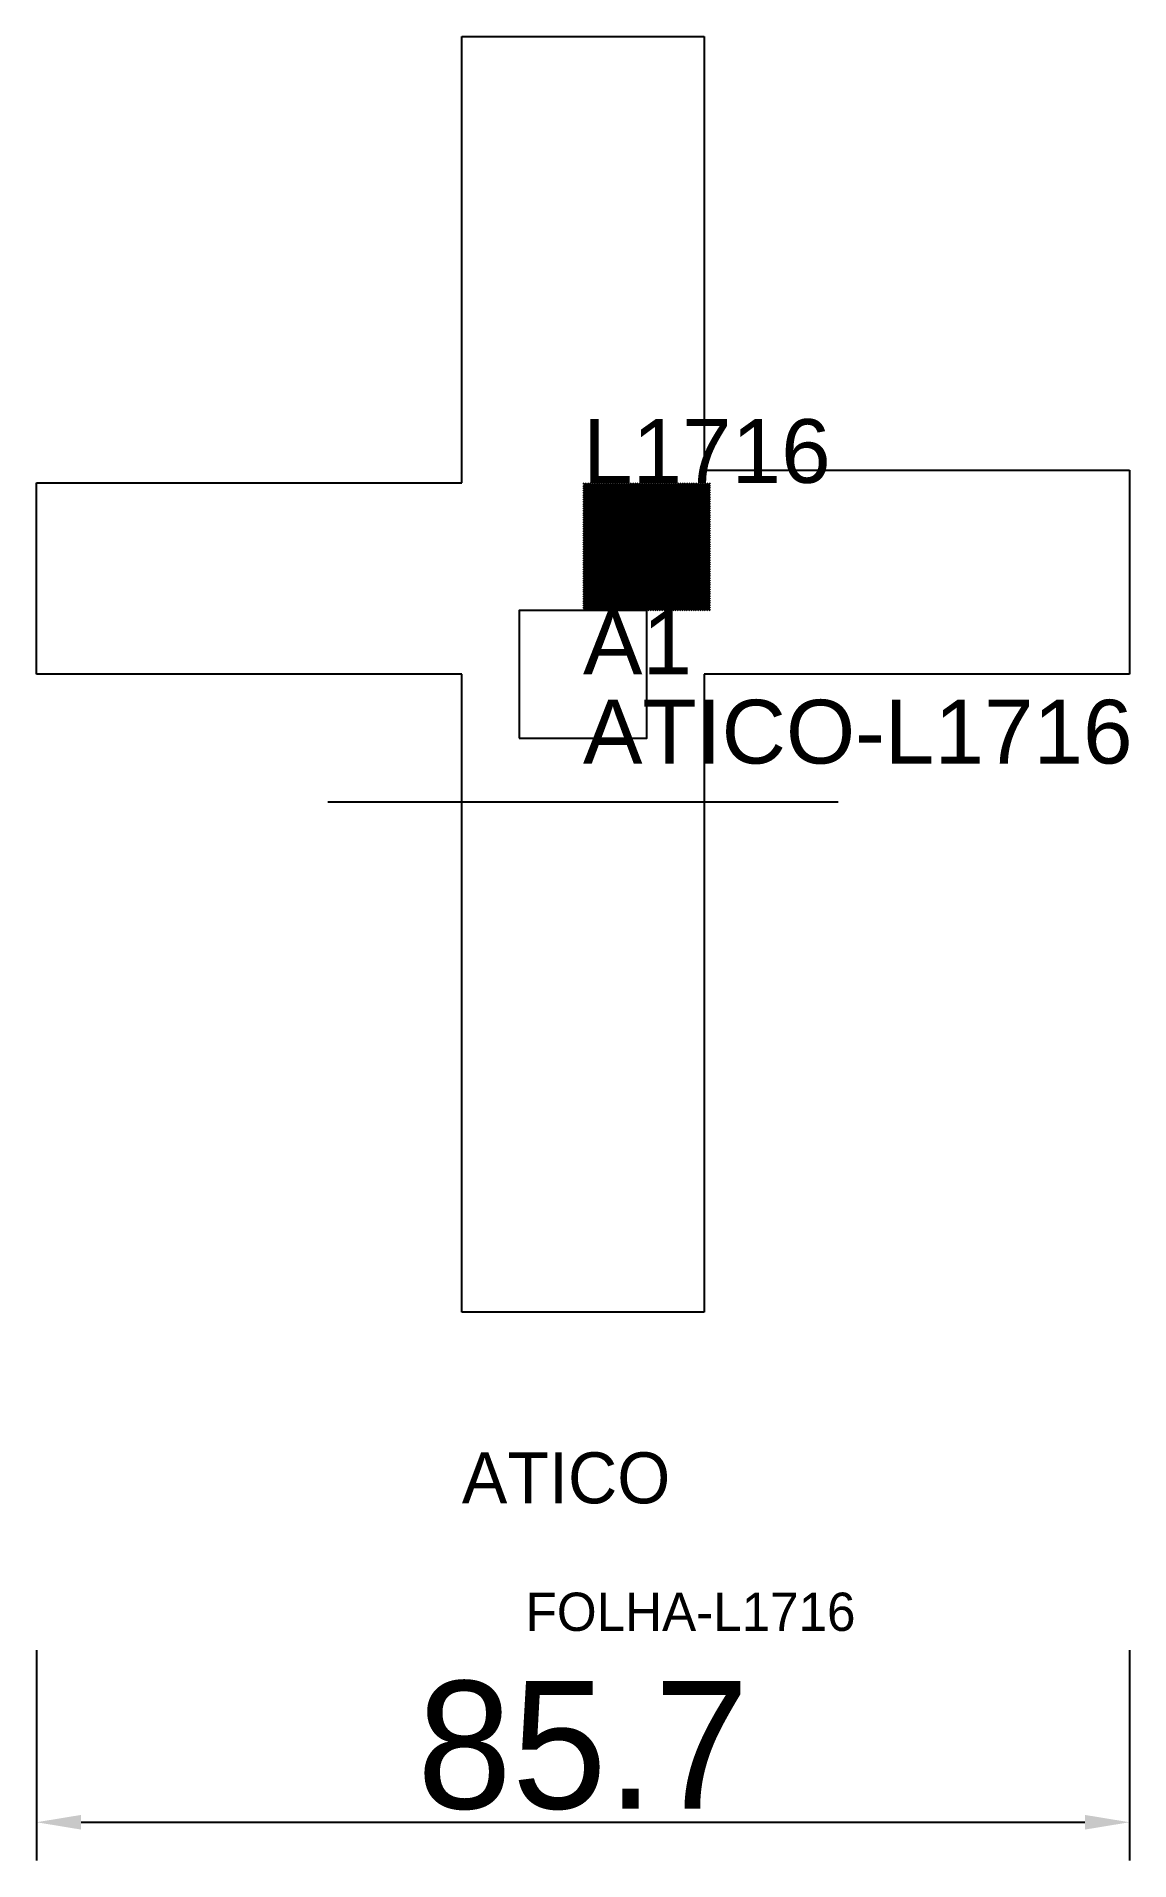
# Model space of a CAD drawing. Header units: metres. Extents: x 222 to 308, y 58 to 202.
import ezdxf

# ---------------------------------------------------------------- set-up
doc = ezdxf.new("R2010")
doc.units = ezdxf.units.M
for name, color, linetype in [('3', 3, 'CONTINUOUS'), ('AUX00', 7, 'CONTINUOUS'), ('COTA', 241, 'CONTINUOUS'), ('FOLHA', 255, 'CONTINUOUS'), ('Hachura', 251, 'CONTINUOUS'), ('NOMENCLATURA', 7, 'CONTINUOUS'), ('Nível', 160, 'CONTINUOUS'), ('Painéis', 200, 'CONTINUOUS'), ('Pilares', 5, 'CONTINUOUS'), ('REAPROVEITAMENTO', 251, 'CONTINUOUS'), ('SARR_2.2x7', 40, 'CONTINUOUS')]:
    doc.layers.add(name, color=color, linetype=linetype)
doc.styles.add('ARIAL', font='Arial.ttf')
doc.styles.add('STR_STANDARD', font='arial.ttf')
doc.dimstyles.new('EZ DXF', dxfattribs={"dimtxt": 10, "dimasz": 3.5, "dimexe": 3, "dimexo": 1.5, "dimgap": 1, "dimtad": 1, "dimdec": 1, "dimdsep": 46, "dimcen": 2.5, "dimazin": 3, "dimtfac": 1, "dimtmove": 0, "dimatfit": 3})

msp = doc.modelspace()

# ---------------------------------------------------------------- hatches: boundary and pattern name
at = {"layer": 'Hachura'}
h = msp.add_hatch(dxfattribs=at)
h.set_pattern_fill('ANSI31', scale=50)
h.paths.add_polyline_path([(255.55, 101.5), (255.55, 151.5), (222.2, 151.5), (222.2, 166.5), (255.55, 166.5), (255.55, 201.5), (274.55, 201.5), (274.55, 167.5), (307.9, 167.5), (307.9, 151.5), (274.55, 151.5), (274.55, 101.5)])
h = msp.add_hatch(dxfattribs=at)
h.set_pattern_fill('ANSI31', scale=50)
h.paths.add_polyline_path([(255.55, 101.5), (255.55, 151.5), (222.2, 151.5), (222.2, 166.5), (255.55, 166.5), (255.55, 201.5), (274.55, 201.5), (274.55, 167.5), (307.9, 167.5), (307.9, 151.5), (274.55, 151.5), (274.55, 101.5)])
at = {"layer": 'Reaproveitamento'}
h = msp.add_hatch(dxfattribs=at)
h.set_pattern_fill('SOLID')
h.paths.add_polyline_path([(265.05, 156.5), (275.05, 156.5), (275.05, 166.5), (265.05, 166.5)])
h = msp.add_hatch(dxfattribs=at)
h.set_pattern_fill('SOLID')
h.paths.add_polyline_path([(265.05, 156.5), (275.05, 156.5), (275.05, 166.5), (265.05, 166.5)])

# ---------------------------------------------------------------- linework, layer by layer
at = {"layer": 'Painéis', "color": 200}
for p, q in [((255.55, 166.5), (255.55, 201.5)), ((255.55, 201.5), (274.55, 201.5)), ((255.55, 166.5), (255.55, 201.5)), ((255.55, 201.5), (274.55, 201.5)), ((274.55, 201.5), (274.55, 167.5)), ((274.55, 201.5), (274.55, 167.5)), ((274.55, 167.5), (307.9, 167.5)), ((274.55, 167.5), (307.9, 167.5)), ((307.9, 167.5), (307.9, 151.5)), ((307.9, 167.5), (307.9, 151.5)), ((222.2, 151.5), (222.2, 166.5)), ((222.2, 166.5), (255.55, 166.5)), ((222.2, 151.5), (222.2, 166.5)), ((222.2, 166.5), (255.55, 166.5)), ((255.55, 151.5), (222.2, 151.5)), ((255.55, 151.5), (222.2, 151.5)), ((255.55, 101.5), (255.55, 151.5)), ((255.55, 101.5), (255.55, 151.5)), ((307.9, 151.5), (274.55, 151.5)), ((274.55, 151.5), (274.55, 101.5)), ((307.9, 151.5), (274.55, 151.5)), ((274.55, 151.5), (274.55, 101.5)), ((274.55, 101.5), (255.55, 101.5)), ((274.55, 101.5), (255.55, 101.5))]:
    msp.add_line(p, q, dxfattribs=at)
at = {"layer": 'Pilares'}
msp.add_lwpolyline([(260.05, 146.5), (270.05, 146.5), (270.05, 156.5), (260.05, 156.5)], close=True, dxfattribs=at)
msp.add_lwpolyline([(260.05, 146.5), (270.05, 146.5), (270.05, 156.5), (260.05, 156.5)], close=True, dxfattribs=at)
at = {"layer": 'SARR_2.2x7'}
msp.add_line((245.05, 141.5), (285.05, 141.5), dxfattribs=at)
msp.add_line((245.05, 141.5), (285.05, 141.5), dxfattribs=at)

# ---------------------------------------------------------------- texts
at = {"layer": '3', "style": 'STR_STANDARD'}
msp.add_text('A1', height=5, dxfattribs=at).set_placement((265.05, 151.5))
msp.add_text('A1', height=5, dxfattribs=at).set_placement((265.05, 151.5))
at = {"layer": 'AUX00', "style": 'STR_STANDARD'}
msp.add_text('ATICO-L1716', height=5, dxfattribs=at).set_placement((265.05, 144.5))
msp.add_text('ATICO-L1716', height=5, dxfattribs=at).set_placement((265.05, 144.5))
at = {"layer": 'FOLHA'}
msp.add_text('FOLHA-L1716', height=3, dxfattribs=at).set_placement((260.55, 76.5))
msp.add_text('FOLHA-L1716', height=3, dxfattribs=at).set_placement((260.55, 76.5))
at = {"layer": 'NOMENCLATURA', "insert": (265.05, 171.5), "char_height": 5, "attachment_point": 1, "style": 'ARIAL'}
msp.add_mtext('L1716', dxfattribs=at)
msp.add_mtext('L1716', dxfattribs=at)
at = {"layer": 'Nível'}
msp.add_text('ATICO', height=4, dxfattribs=at).set_placement((255.55, 86.5))
msp.add_text('ATICO', height=4, dxfattribs=at).set_placement((255.55, 86.5))

# ---------------------------------------------------------------- dimensions: what is measured, and where the dimension line sits
at = {"layer": 'COTA'}
msp.add_linear_dim(base=(222.2, 61.5), p1=(222.2, 76.5), p2=(307.9, 76.5), dimstyle='EZ DXF', dxfattribs=at).render()
msp.add_linear_dim(base=(222.2, 61.5), p1=(222.2, 76.5), p2=(307.9, 76.5), dimstyle='EZ DXF', dxfattribs=at).render()

doc.saveas('drawing.dxf')
